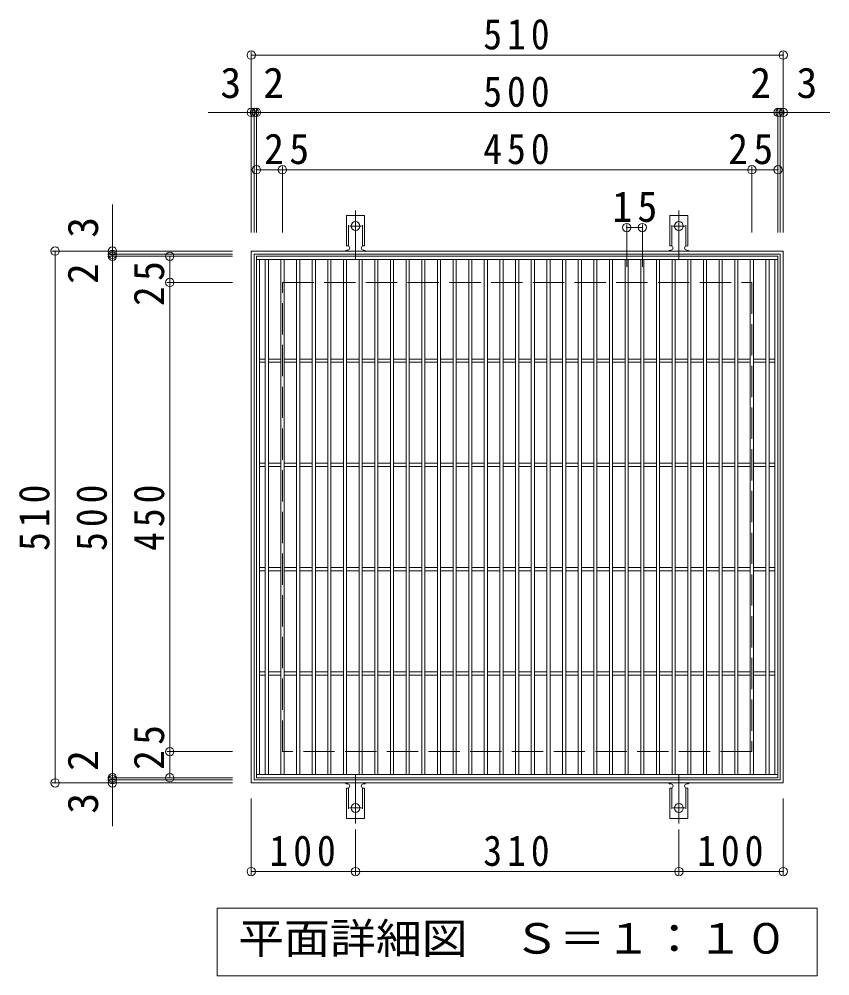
# Model space of a CAD drawing. Units: millimetres, scale not verified. Extents: x -1582 to 1619, y -1372 to 1158.
# Drawn here: x -480 to 297, y 241 to 1158 of the extents above; entities that cross this region are included whole.
import ezdxf
from ezdxf.enums import TextEntityAlignment as Align

# ---------------------------------------------------------------- set-up
doc = ezdxf.new("R2010")
doc.units = ezdxf.units.MM
doc.header["$LTSCALE"] = 10
doc.header["$PDMODE"] = 32
doc.header["$PDSIZE"] = 8
for name, pattern in [('CHAIN2', [12, 9, -1, 1, -1]), ('DASHED2', [3, 2, -1]), ('DASHED3', [4, 3, -1])]:
    doc.linetypes.add(name, pattern=pattern)
for name, color, linetype, lineweight in [('C-1', 2, 'Continuous', 9), ('C-2', 3, 'Continuous', 9), ('C-4', 7, 'Continuous', 9), ('C-5', 7, 'Continuous', 9), ('C-A', 3, 'Continuous', 9)]:
    doc.layers.add(name, color=color, linetype=linetype, lineweight=lineweight)
doc.styles.add('ＭＳ ゴシック', font='')
doc.styles.get('ＭＳ ゴシック').set_extended_font_data('MS Gothic')

msp = doc.modelspace()

# ---------------------------------------------------------------- linework, layer by layer
at = {"layer": 'C-1'}
for p, q in [((-254.58, 932.71), (249.42, 932.71)), ((-254.58, 428.71), (-254.58, 932.71)), ((249.42, 932.71), (249.42, 428.71)), ((249.42, 428.71), (-254.58, 428.71))]:
    msp.add_line(p, q, dxfattribs=at)
msp.add_lwpolyline([(-257.58, 425.71), (-257.58, 935.71), (252.42, 935.71), (252.42, 425.71)], close=True, dxfattribs=at)
at = {"layer": 'C-1', "linetype": 'DASHED3'}
msp.add_lwpolyline([(-227.58, 455.71), (-227.58, 905.71), (222.42, 905.71), (222.42, 455.71)], close=True, dxfattribs=at)
at = {"layer": 'C-2'}
for p, q in [((-252.58, 930.71), (-252.58, 430.71)), ((-252.58, 930.71), (247.42, 930.71)), ((-252.58, 927.71), (247.42, 927.71)), ((-249.58, 927.71), (-249.58, 433.71)), ((-244.08, 927.71), (-244.08, 433.71)), ((-241.08, 927.71), (-241.08, 433.71)), ((-229.08, 927.71), (-229.08, 433.71)), ((-226.08, 927.71), (-226.08, 433.71)), ((-214.08, 927.71), (-214.08, 433.71)), ((-211.08, 927.71), (-211.08, 433.71)), ((-199.08, 927.71), (-199.08, 433.71)), ((-196.08, 927.71), (-196.08, 433.71)), ((-184.08, 927.71), (-184.08, 433.71)), ((-181.08, 927.71), (-181.08, 433.71)), ((-169.08, 927.71), (-169.08, 433.71)), ((-166.08, 927.71), (-166.08, 433.71)), ((-154.08, 927.71), (-154.08, 433.71)), ((-151.08, 927.71), (-151.08, 433.71)), ((-139.08, 927.71), (-139.08, 433.71)), ((-136.08, 927.71), (-136.08, 433.71)), ((-124.08, 927.71), (-124.08, 433.71)), ((-121.08, 927.71), (-121.08, 433.71)), ((-109.08, 927.71), (-109.08, 433.71)), ((-106.08, 927.71), (-106.08, 433.71)), ((-94.08, 927.71), (-94.08, 433.71)), ((-91.08, 927.71), (-91.08, 433.71)), ((-79.08, 927.71), (-79.08, 433.71)), ((-76.08, 927.71), (-76.08, 433.71)), ((-64.08, 927.71), (-64.08, 433.71)), ((-61.08, 927.71), (-61.08, 433.71)), ((-49.08, 927.71), (-49.08, 433.71)), ((-46.08, 927.71), (-46.08, 433.71)), ((-34.08, 927.71), (-34.08, 433.71)), ((-31.08, 927.71), (-31.08, 433.71)), ((-19.08, 927.71), (-19.08, 433.71)), ((-16.08, 927.71), (-16.08, 433.71)), ((-4.08, 927.71), (-4.08, 433.71)), ((-1.08, 927.71), (-1.08, 433.71)), ((10.92, 927.71), (10.92, 433.71)), ((13.92, 927.71), (13.92, 433.71)), ((25.92, 927.71), (25.92, 433.71)), ((28.92, 927.71), (28.92, 433.71)), ((40.92, 927.71), (40.92, 433.71)), ((43.92, 927.71), (43.92, 433.71)), ((55.92, 927.71), (55.92, 433.71)), ((58.92, 927.71), (58.92, 433.71)), ((70.92, 927.71), (70.92, 433.71)), ((73.92, 927.71), (73.92, 433.71)), ((85.92, 927.71), (85.92, 433.71)), ((88.92, 927.71), (88.92, 433.71)), ((100.92, 927.71), (100.92, 433.71)), ((103.92, 927.71), (103.92, 433.71)), ((115.92, 927.71), (115.92, 433.71)), ((118.92, 927.71), (118.92, 433.71)), ((130.92, 927.71), (130.92, 433.71)), ((133.92, 927.71), (133.92, 433.71)), ((145.92, 927.71), (145.92, 433.71)), ((148.92, 927.71), (148.92, 433.71)), ((160.92, 927.71), (160.92, 433.71)), ((163.92, 927.71), (163.92, 433.71)), ((175.92, 927.71), (175.92, 433.71)), ((178.92, 927.71), (178.92, 433.71)), ((190.92, 927.71), (190.92, 433.71)), ((193.92, 927.71), (193.92, 433.71)), ((205.92, 927.71), (205.92, 433.71)), ((208.92, 927.71), (208.92, 433.71)), ((220.92, 927.71), (220.92, 433.71)), ((223.92, 927.71), (223.92, 433.71)), ((235.92, 927.71), (235.92, 433.71)), ((238.92, 927.71), (238.92, 433.71)), ((244.42, 927.71), (244.42, 433.71)), ((247.42, 430.71), (247.42, 930.71)), ((-244.08, 832.21), (-249.58, 832.21)), ((-244.08, 829.21), (-249.58, 829.21)), ((-229.08, 832.21), (-241.08, 832.21)), ((-229.08, 829.21), (-241.08, 829.21)), ((-214.08, 832.21), (-226.08, 832.21)), ((-214.08, 829.21), (-226.08, 829.21)), ((-199.08, 832.21), (-211.08, 832.21)), ((-199.08, 829.21), (-211.08, 829.21)), ((-184.08, 832.21), (-196.08, 832.21)), ((-184.08, 829.21), (-196.08, 829.21)), ((-169.08, 832.21), (-181.08, 832.21)), ((-169.08, 829.21), (-181.08, 829.21)), ((-154.08, 832.21), (-166.08, 832.21)), ((-154.08, 829.21), (-166.08, 829.21)), ((-139.08, 832.21), (-151.08, 832.21)), ((-139.08, 829.21), (-151.08, 829.21)), ((-124.08, 832.21), (-136.08, 832.21)), ((-124.08, 829.21), (-136.08, 829.21)), ((-109.08, 832.21), (-121.08, 832.21)), ((-109.08, 829.21), (-121.08, 829.21)), ((-94.08, 832.21), (-106.08, 832.21)), ((-94.08, 829.21), (-106.08, 829.21)), ((-79.08, 832.21), (-91.08, 832.21)), ((-79.08, 829.21), (-91.08, 829.21)), ((-64.08, 832.21), (-76.08, 832.21)), ((-64.08, 829.21), (-76.08, 829.21)), ((-49.08, 832.21), (-61.08, 832.21)), ((-49.08, 829.21), (-61.08, 829.21)), ((-34.08, 832.21), (-46.08, 832.21)), ((-34.08, 829.21), (-46.08, 829.21)), ((-19.08, 832.21), (-31.08, 832.21)), ((-19.08, 829.21), (-31.08, 829.21)), ((-4.08, 832.21), (-16.08, 832.21)), ((-4.08, 829.21), (-16.08, 829.21)), ((10.92, 832.21), (-1.08, 832.21)), ((10.92, 829.21), (-1.08, 829.21)), ((25.92, 832.21), (13.92, 832.21)), ((25.92, 829.21), (13.92, 829.21)), ((40.92, 832.21), (28.92, 832.21)), ((40.92, 829.21), (28.92, 829.21)), ((55.92, 832.21), (43.92, 832.21)), ((55.92, 829.21), (43.92, 829.21)), ((70.92, 832.21), (58.92, 832.21)), ((70.92, 829.21), (58.92, 829.21)), ((85.92, 832.21), (73.92, 832.21)), ((85.92, 829.21), (73.92, 829.21)), ((100.92, 832.21), (88.92, 832.21)), ((100.92, 829.21), (88.92, 829.21)), ((115.92, 832.21), (103.92, 832.21)), ((115.92, 829.21), (103.92, 829.21)), ((130.92, 832.21), (118.92, 832.21)), ((130.92, 829.21), (118.92, 829.21)), ((145.92, 832.21), (133.92, 832.21)), ((145.92, 829.21), (133.92, 829.21)), ((160.92, 832.21), (148.92, 832.21)), ((160.92, 829.21), (148.92, 829.21)), ((175.92, 832.21), (163.92, 832.21)), ((175.92, 829.21), (163.92, 829.21)), ((190.92, 832.21), (178.92, 832.21)), ((190.92, 829.21), (178.92, 829.21)), ((205.92, 832.21), (193.92, 832.21)), ((205.92, 829.21), (193.92, 829.21)), ((220.92, 832.21), (208.92, 832.21)), ((220.92, 829.21), (208.92, 829.21)), ((235.92, 832.21), (223.92, 832.21)), ((235.92, 829.21), (223.92, 829.21)), ((244.42, 832.21), (238.92, 832.21)), ((244.42, 829.21), (238.92, 829.21)), ((-244.08, 732.21), (-249.58, 732.21)), ((-244.08, 729.21), (-249.58, 729.21)), ((-229.08, 732.21), (-241.08, 732.21)), ((-229.08, 729.21), (-241.08, 729.21)), ((-214.08, 732.21), (-226.08, 732.21)), ((-214.08, 729.21), (-226.08, 729.21)), ((-199.08, 732.21), (-211.08, 732.21)), ((-199.08, 729.21), (-211.08, 729.21)), ((-184.08, 732.21), (-196.08, 732.21)), ((-184.08, 729.21), (-196.08, 729.21)), ((-169.08, 732.21), (-181.08, 732.21)), ((-169.08, 729.21), (-181.08, 729.21)), ((-154.08, 732.21), (-166.08, 732.21)), ((-154.08, 729.21), (-166.08, 729.21)), ((-139.08, 732.21), (-151.08, 732.21)), ((-139.08, 729.21), (-151.08, 729.21)), ((-124.08, 732.21), (-136.08, 732.21)), ((-124.08, 729.21), (-136.08, 729.21)), ((-109.08, 732.21), (-121.08, 732.21)), ((-109.08, 729.21), (-121.08, 729.21)), ((-94.08, 732.21), (-106.08, 732.21)), ((-94.08, 729.21), (-106.08, 729.21)), ((-79.08, 732.21), (-91.08, 732.21)), ((-79.08, 729.21), (-91.08, 729.21)), ((-64.08, 732.21), (-76.08, 732.21)), ((-64.08, 729.21), (-76.08, 729.21)), ((-49.08, 732.21), (-61.08, 732.21)), ((-49.08, 729.21), (-61.08, 729.21)), ((-34.08, 732.21), (-46.08, 732.21)), ((-34.08, 729.21), (-46.08, 729.21)), ((-19.08, 732.21), (-31.08, 732.21)), ((-19.08, 729.21), (-31.08, 729.21)), ((-4.08, 732.21), (-16.08, 732.21)), ((-4.08, 729.21), (-16.08, 729.21)), ((10.92, 732.21), (-1.08, 732.21)), ((10.92, 729.21), (-1.08, 729.21)), ((25.92, 732.21), (13.92, 732.21)), ((25.92, 729.21), (13.92, 729.21)), ((40.92, 732.21), (28.92, 732.21)), ((40.92, 729.21), (28.92, 729.21)), ((55.92, 732.21), (43.92, 732.21)), ((55.92, 729.21), (43.92, 729.21)), ((70.92, 732.21), (58.92, 732.21)), ((70.92, 729.21), (58.92, 729.21)), ((85.92, 732.21), (73.92, 732.21)), ((85.92, 729.21), (73.92, 729.21)), ((100.92, 732.21), (88.92, 732.21)), ((100.92, 729.21), (88.92, 729.21)), ((115.92, 732.21), (103.92, 732.21)), ((115.92, 729.21), (103.92, 729.21)), ((130.92, 732.21), (118.92, 732.21)), ((130.92, 729.21), (118.92, 729.21)), ((145.92, 732.21), (133.92, 732.21)), ((145.92, 729.21), (133.92, 729.21)), ((160.92, 732.21), (148.92, 732.21)), ((160.92, 729.21), (148.92, 729.21)), ((175.92, 732.21), (163.92, 732.21)), ((175.92, 729.21), (163.92, 729.21)), ((190.92, 732.21), (178.92, 732.21)), ((190.92, 729.21), (178.92, 729.21)), ((205.92, 732.21), (193.92, 732.21)), ((205.92, 729.21), (193.92, 729.21)), ((220.92, 732.21), (208.92, 732.21)), ((220.92, 729.21), (208.92, 729.21)), ((235.92, 732.21), (223.92, 732.21)), ((235.92, 729.21), (223.92, 729.21)), ((244.42, 732.21), (238.92, 732.21)), ((244.42, 729.21), (238.92, 729.21)), ((-244.08, 632.21), (-249.58, 632.21)), ((-244.08, 629.21), (-249.58, 629.21)), ((-229.08, 632.21), (-241.08, 632.21)), ((-229.08, 629.21), (-241.08, 629.21)), ((-214.08, 632.21), (-226.08, 632.21)), ((-214.08, 629.21), (-226.08, 629.21)), ((-199.08, 632.21), (-211.08, 632.21)), ((-199.08, 629.21), (-211.08, 629.21)), ((-184.08, 632.21), (-196.08, 632.21)), ((-184.08, 629.21), (-196.08, 629.21)), ((-169.08, 632.21), (-181.08, 632.21)), ((-169.08, 629.21), (-181.08, 629.21)), ((-154.08, 632.21), (-166.08, 632.21)), ((-154.08, 629.21), (-166.08, 629.21)), ((-139.08, 632.21), (-151.08, 632.21)), ((-139.08, 629.21), (-151.08, 629.21)), ((-124.08, 632.21), (-136.08, 632.21)), ((-124.08, 629.21), (-136.08, 629.21)), ((-109.08, 632.21), (-121.08, 632.21)), ((-109.08, 629.21), (-121.08, 629.21)), ((-94.08, 632.21), (-106.08, 632.21)), ((-94.08, 629.21), (-106.08, 629.21)), ((-79.08, 632.21), (-91.08, 632.21)), ((-79.08, 629.21), (-91.08, 629.21)), ((-64.08, 632.21), (-76.08, 632.21)), ((-64.08, 629.21), (-76.08, 629.21)), ((-49.08, 632.21), (-61.08, 632.21)), ((-49.08, 629.21), (-61.08, 629.21)), ((-34.08, 632.21), (-46.08, 632.21)), ((-34.08, 629.21), (-46.08, 629.21)), ((-19.08, 632.21), (-31.08, 632.21)), ((-19.08, 629.21), (-31.08, 629.21)), ((-4.08, 632.21), (-16.08, 632.21)), ((-4.08, 629.21), (-16.08, 629.21)), ((10.92, 632.21), (-1.08, 632.21)), ((10.92, 629.21), (-1.08, 629.21)), ((25.92, 632.21), (13.92, 632.21)), ((25.92, 629.21), (13.92, 629.21)), ((40.92, 632.21), (28.92, 632.21)), ((40.92, 629.21), (28.92, 629.21)), ((55.92, 632.21), (43.92, 632.21)), ((55.92, 629.21), (43.92, 629.21)), ((70.92, 632.21), (58.92, 632.21)), ((70.92, 629.21), (58.92, 629.21)), ((85.92, 632.21), (73.92, 632.21)), ((85.92, 629.21), (73.92, 629.21)), ((100.92, 632.21), (88.92, 632.21)), ((100.92, 629.21), (88.92, 629.21)), ((115.92, 632.21), (103.92, 632.21)), ((115.92, 629.21), (103.92, 629.21)), ((130.92, 632.21), (118.92, 632.21)), ((130.92, 629.21), (118.92, 629.21)), ((145.92, 632.21), (133.92, 632.21)), ((145.92, 629.21), (133.92, 629.21)), ((160.92, 632.21), (148.92, 632.21)), ((160.92, 629.21), (148.92, 629.21)), ((175.92, 632.21), (163.92, 632.21)), ((175.92, 629.21), (163.92, 629.21)), ((190.92, 632.21), (178.92, 632.21)), ((190.92, 629.21), (178.92, 629.21)), ((205.92, 632.21), (193.92, 632.21)), ((205.92, 629.21), (193.92, 629.21)), ((220.92, 632.21), (208.92, 632.21)), ((220.92, 629.21), (208.92, 629.21)), ((235.92, 632.21), (223.92, 632.21)), ((235.92, 629.21), (223.92, 629.21)), ((244.42, 632.21), (238.92, 632.21)), ((244.42, 629.21), (238.92, 629.21)), ((-244.08, 532.21), (-249.58, 532.21)), ((-229.08, 532.21), (-241.08, 532.21)), ((-214.08, 532.21), (-226.08, 532.21)), ((-199.08, 532.21), (-211.08, 532.21)), ((-184.08, 532.21), (-196.08, 532.21)), ((-169.08, 532.21), (-181.08, 532.21)), ((-154.08, 532.21), (-166.08, 532.21)), ((-139.08, 532.21), (-151.08, 532.21)), ((-124.08, 532.21), (-136.08, 532.21)), ((-109.08, 532.21), (-121.08, 532.21)), ((-94.08, 532.21), (-106.08, 532.21)), ((-79.08, 532.21), (-91.08, 532.21)), ((-64.08, 532.21), (-76.08, 532.21)), ((-49.08, 532.21), (-61.08, 532.21)), ((-34.08, 532.21), (-46.08, 532.21)), ((-19.08, 532.21), (-31.08, 532.21)), ((-4.08, 532.21), (-16.08, 532.21)), ((10.92, 532.21), (-1.08, 532.21)), ((25.92, 532.21), (13.92, 532.21)), ((40.92, 532.21), (28.92, 532.21)), ((55.92, 532.21), (43.92, 532.21)), ((70.92, 532.21), (58.92, 532.21)), ((85.92, 532.21), (73.92, 532.21)), ((100.92, 532.21), (88.92, 532.21)), ((115.92, 532.21), (103.92, 532.21)), ((130.92, 532.21), (118.92, 532.21)), ((145.92, 532.21), (133.92, 532.21)), ((160.92, 532.21), (148.92, 532.21)), ((175.92, 532.21), (163.92, 532.21)), ((190.92, 532.21), (178.92, 532.21)), ((205.92, 532.21), (193.92, 532.21)), ((220.92, 532.21), (208.92, 532.21)), ((235.92, 532.21), (223.92, 532.21)), ((244.42, 532.21), (238.92, 532.21)), ((-244.08, 529.21), (-249.58, 529.21)), ((-229.08, 529.21), (-241.08, 529.21)), ((-214.08, 529.21), (-226.08, 529.21)), ((-199.08, 529.21), (-211.08, 529.21)), ((-184.08, 529.21), (-196.08, 529.21)), ((-169.08, 529.21), (-181.08, 529.21)), ((-154.08, 529.21), (-166.08, 529.21)), ((-139.08, 529.21), (-151.08, 529.21)), ((-124.08, 529.21), (-136.08, 529.21)), ((-109.08, 529.21), (-121.08, 529.21)), ((-94.08, 529.21), (-106.08, 529.21)), ((-79.08, 529.21), (-91.08, 529.21)), ((-64.08, 529.21), (-76.08, 529.21)), ((-49.08, 529.21), (-61.08, 529.21)), ((-34.08, 529.21), (-46.08, 529.21)), ((-19.08, 529.21), (-31.08, 529.21)), ((-4.08, 529.21), (-16.08, 529.21)), ((10.92, 529.21), (-1.08, 529.21)), ((25.92, 529.21), (13.92, 529.21)), ((40.92, 529.21), (28.92, 529.21)), ((55.92, 529.21), (43.92, 529.21)), ((70.92, 529.21), (58.92, 529.21)), ((85.92, 529.21), (73.92, 529.21)), ((100.92, 529.21), (88.92, 529.21)), ((115.92, 529.21), (103.92, 529.21)), ((130.92, 529.21), (118.92, 529.21)), ((145.92, 529.21), (133.92, 529.21)), ((160.92, 529.21), (148.92, 529.21)), ((175.92, 529.21), (163.92, 529.21)), ((190.92, 529.21), (178.92, 529.21)), ((205.92, 529.21), (193.92, 529.21)), ((220.92, 529.21), (208.92, 529.21)), ((235.92, 529.21), (223.92, 529.21)), ((244.42, 529.21), (238.92, 529.21)), ((-252.58, 433.71), (247.42, 433.71)), ((-252.58, 430.71), (247.42, 430.71))]:
    msp.add_line(p, q, dxfattribs=at)
at = {"layer": 'C-4'}
for p, q in [((-257.58, 953.71), (-257.58, 1126.71)), ((-257.58, 1123.71), (252.42, 1123.71)), ((252.42, 953.71), (252.42, 1126.71)), ((-298.9, 1068.71), (297.17, 1068.71)), ((-254.58, 953.71), (-254.58, 1071.71)), ((-252.58, 953.71), (-252.58, 1071.71)), ((247.42, 953.71), (247.42, 1071.71)), ((249.42, 953.71), (249.42, 1071.71)), ((-252.58, 1013.71), (247.42, 1013.71)), ((-227.58, 953.71), (-227.58, 1016.71)), ((222.42, 953.71), (222.42, 1016.71)), ((-390.58, 384.39), (-390.58, 980.46)), ((102.42, 920.71), (102.42, 961.3)), ((102.42, 958.3), (117.42, 958.3)), ((117.42, 920.71), (117.42, 961.3)), ((-275.58, 935.71), (-448.58, 935.71)), ((-445.58, 425.71), (-445.58, 935.71)), ((-275.58, 932.71), (-393.58, 932.71)), ((-275.58, 930.71), (-393.58, 930.71)), ((-335.58, 430.71), (-335.58, 930.71)), ((-275.58, 905.71), (-338.58, 905.71)), ((-275.58, 455.71), (-338.58, 455.71)), ((-275.58, 425.71), (-448.58, 425.71)), ((-275.58, 430.71), (-393.58, 430.71)), ((-275.58, 428.71), (-393.58, 428.71)), ((-257.58, 410.71), (-257.58, 337.71)), ((252.42, 410.71), (252.42, 337.71)), ((-157.58, 380.99), (-157.58, 337.71)), ((152.42, 380.99), (152.42, 337.71)), ((-257.58, 340.71), (-157.58, 340.71)), ((-157.58, 340.71), (152.42, 340.71)), ((152.42, 340.71), (252.42, 340.71))]:
    msp.add_line(p, q, dxfattribs=at)
for p in [(-257.58, 1123.71), (252.42, 1123.71), (-257.58, 1068.71), (-254.58, 1068.71), (-252.58, 1068.71), (247.42, 1068.71), (249.42, 1068.71), (252.42, 1068.71), (-252.58, 1013.71), (-227.58, 1013.71), (222.42, 1013.71), (247.42, 1013.71), (102.42, 958.3), (117.42, 958.3), (-445.58, 935.71), (-390.58, 935.71), (-390.58, 932.71), (-390.58, 930.71), (-335.58, 930.71), (-335.58, 905.71), (-335.58, 455.71), (-390.58, 430.71), (-390.58, 428.71), (-335.58, 430.71), (-445.58, 425.71), (-390.58, 425.71), (-257.58, 340.71), (-157.58, 340.71), (152.42, 340.71), (252.42, 340.71)]:
    msp.add_point(p, dxfattribs=at)
at = {"layer": 'C-5'}
msp.add_lwpolyline([(-290.08, 240.71), (-290.08, 305.71), (284.92, 305.71), (284.92, 240.71)], close=True, dxfattribs=at)
at = {"layer": 'C-A', "color": 7, "linetype": 'CHAIN2'}
for p, q in [((-157.58, 927.24), (-157.58, 974.64)), ((152.42, 927.24), (152.42, 974.64)), ((-163.35, 959.71), (-151.8, 959.71)), ((146.65, 959.71), (158.2, 959.71)), ((-157.58, 434.18), (-157.58, 386.78)), ((152.42, 434.18), (152.42, 386.78)), ((-163.35, 401.71), (-151.8, 401.71)), ((146.65, 401.71), (158.2, 401.71))]:
    msp.add_line(p, q, dxfattribs=at)
at = {"layer": 'C-A'}
for p, q in [((-166.33, 940.71), (-166.33, 969.71)), ((-148.83, 969.71), (-166.33, 969.71)), ((-148.83, 940.71), (-148.83, 969.71)), ((143.67, 940.71), (143.67, 969.71)), ((161.17, 969.71), (143.67, 969.71)), ((161.17, 940.71), (161.17, 969.71)), ((-166.33, 940.71), (-165.08, 940.71)), ((-165.58, 936.71), (-165.08, 936.71)), ((-148.83, 940.71), (-150.08, 940.71)), ((-150.08, 936.71), (-149.57, 936.71)), ((143.67, 940.71), (144.92, 940.71)), ((144.42, 936.71), (144.92, 936.71)), ((161.17, 940.71), (159.92, 940.71)), ((159.92, 936.71), (160.43, 936.71)), ((-165.58, 424.71), (-165.08, 424.71)), ((-150.08, 424.71), (-149.57, 424.71)), ((144.42, 424.71), (144.92, 424.71)), ((159.92, 424.71), (160.43, 424.71)), ((-166.33, 420.71), (-165.08, 420.71)), ((-166.33, 420.71), (-166.33, 391.71)), ((-148.83, 420.71), (-150.08, 420.71)), ((-148.83, 420.71), (-148.83, 391.71)), ((143.67, 420.71), (144.92, 420.71)), ((143.67, 420.71), (143.67, 391.71)), ((161.17, 420.71), (159.92, 420.71)), ((161.17, 420.71), (161.17, 391.71)), ((-148.83, 391.71), (-166.33, 391.71)), ((161.17, 391.71), (143.67, 391.71))]:
    msp.add_line(p, q, dxfattribs=at)
at = {"layer": 'C-A', "linetype": 'DASHED2'}
for p, q in [((-164.33, 940.57), (-164.33, 969.71)), ((-150.83, 940.57), (-150.83, 969.71)), ((145.67, 940.57), (145.67, 969.71)), ((159.17, 940.57), (159.17, 969.71)), ((-164.33, 420.86), (-164.33, 391.71)), ((-150.83, 420.86), (-150.83, 391.71)), ((145.67, 420.86), (145.67, 391.71)), ((159.17, 420.86), (159.17, 391.71))]:
    msp.add_line(p, q, dxfattribs=at)
at = {"layer": 'C-A'}
for centre in [(-157.58, 959.71), (152.42, 959.71), (-157.58, 401.71), (152.42, 401.71)]:
    msp.add_circle(centre, 4.25, dxfattribs=at)
for centre, start, end in [((-165.58, 934.71), 90.27596, 150.00047), ((-165.08, 938.71), 270, 90), ((-150.08, 938.71), 90, 269.8667), ((-149.58, 934.71), 29.99927, 89.75836), ((144.42, 934.71), 90.27596, 150.00047), ((144.92, 938.71), 270, 90), ((159.92, 938.71), 90, 269.8667), ((160.42, 934.71), 29.99927, 89.75836), ((-165.58, 426.71), 209.99951, 269.72403), ((-165.08, 422.71), 270, 90), ((-150.08, 422.71), 90.13329, 270), ((-149.58, 426.71), 270.24162, 330.00072), ((144.42, 426.71), 209.99951, 269.72403), ((144.92, 422.71), 270, 90), ((159.92, 422.71), 90.13329, 270), ((160.42, 426.71), 270.24162, 330.00072)]:
    msp.add_arc(centre, 2, start, end, dxfattribs=at)

# ---------------------------------------------------------------- texts
at = {"layer": 'C-4', "color": 2, "style": 'ＭＳ ゴシック'}
for s, p in [('3', (-287.1, 1073.71)), ('2', (-246.01, 1073.71)), ('2', (220.85, 1073.71)), ('3', (265.19, 1073.71))]:
    msp.add_text(s, height=29.33, dxfattribs=at).set_placement(p, align=Align.BOTTOM_LEFT)
for s, p in [('3', (-395.58, 948.48)), ('2', (-395.58, 904.14)), ('2', (-395.58, 437.28)), ('3', (-395.58, 396.19))]:
    msp.add_text(s, height=29.33, rotation=90, dxfattribs=at).set_placement(p, align=Align.BOTTOM_LEFT)
at = {"layer": 'C-4', "color": 2, "char_height": 29.33, "attachment_point": 7, "style": 'ＭＳ ゴシック'}
for s, insert in [('\\T1.27;\\W0.9;510', (-35.08, 1128.71)), ('\\T1.27;\\W0.9;500', (-35.08, 1073.71)), ('\\T1.27;\\W0.95;25', (-245.12, 1018.71)), ('\\T1.27;\\W0.9;450', (-35.08, 1018.71)), ('\\T1.27;\\W0.95;25', (199.74, 1018.71)), ('\\T1.27;\\W0.95;15', (88.67, 963.3)), ('\\T1.27;\\W0.9;100', (-240.08, 345.71)), ('\\T1.27;\\W0.9;310', (-35.08, 345.71)), ('\\T1.27;\\W0.9;100', (169.92, 345.71))]:
    msp.add_mtext(s, dxfattribs=dict(at, insert=insert))
at = {"layer": 'C-4', "color": 2, "char_height": 29.33, "attachment_point": 7, "rotation": 90, "style": 'ＭＳ ゴシック'}
for s, insert in [('\\T1.27;\\W0.95;25', (-340.58, 883.03)), ('\\T1.27;\\W0.9;510', (-450.58, 648.21)), ('\\T1.27;\\W0.9;500', (-395.58, 648.21)), ('\\T1.27;\\W0.9;450', (-340.58, 648.21)), ('\\T1.27;\\W0.95;25', (-340.58, 438.17))]:
    msp.add_mtext(s, dxfattribs=dict(at, insert=insert))
at = {"layer": 'C-5', "color": 2, "style": 'ＭＳ ゴシック', "width": 1.1}
msp.add_text('平面詳細図\u3000Ｓ＝１：１０', height=29.33, dxfattribs=at).set_placement((-270.08, 253.21), align=Align.BOTTOM_LEFT)

doc.saveas('drawing.dxf')
